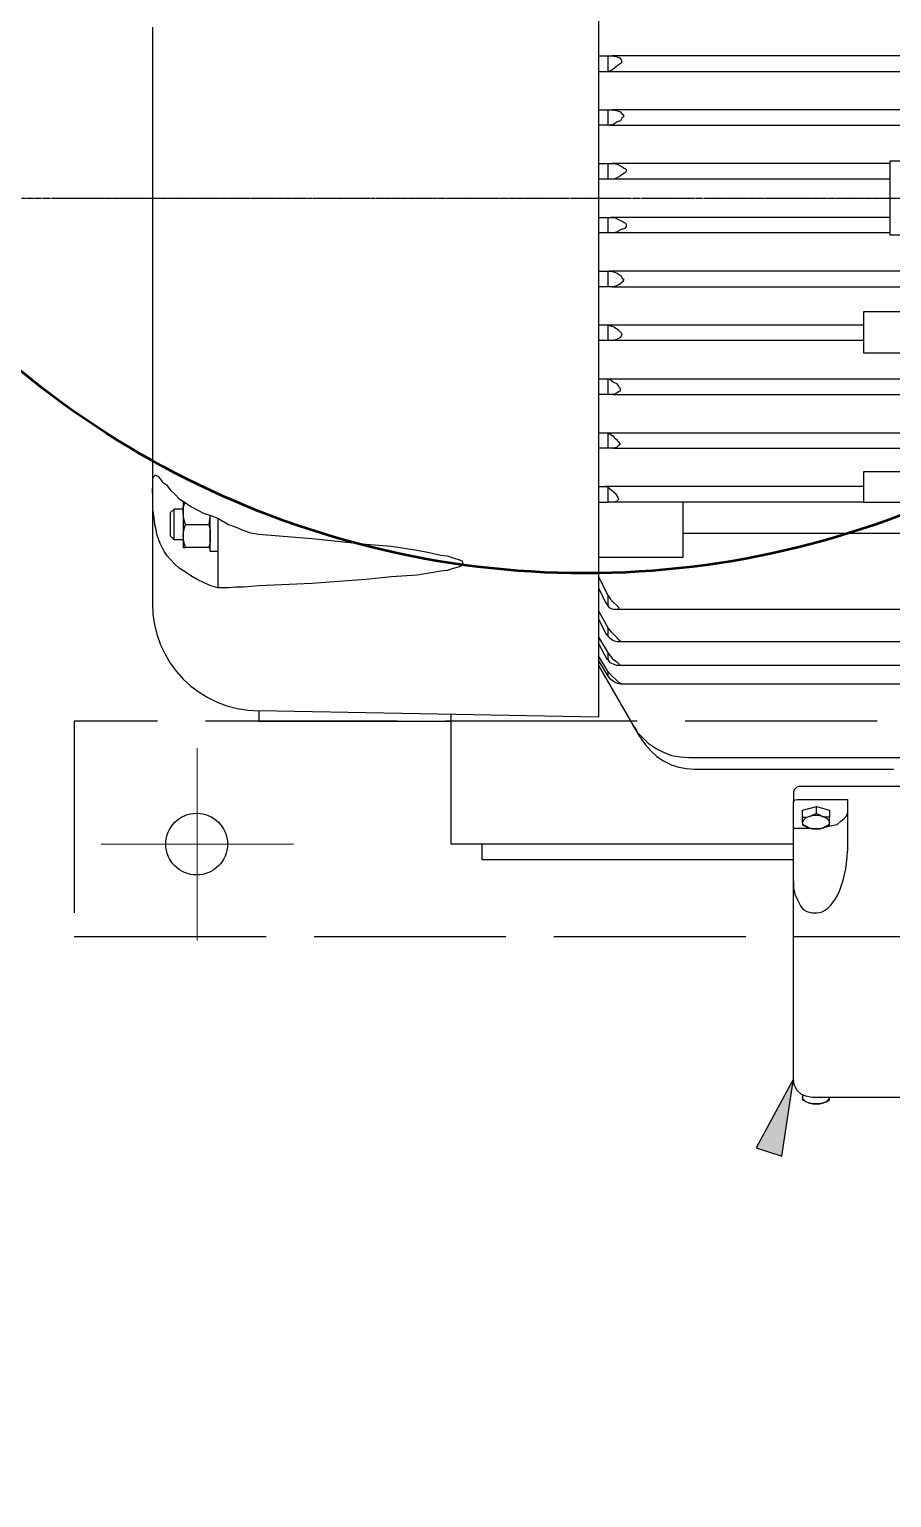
# Model space of a CAD drawing. Header units: millimetres. Extents: x -300 to 383236, y -195106 to -144646.
# Drawn here: x 24036 to 24392, y -175666 to -175060 of the extents above; entities that cross this region are included whole.
import ezdxf

# ---------------------------------------------------------------- set-up
doc = ezdxf.new("R2010")
doc.units = ezdxf.units.MM
doc.header["$LTSCALE"] = 60
doc.linetypes.add('CENTER2', pattern=[28.575, 19.05, -3.175, 3.175, -3.175])
doc.linetypes.add('PDF_IMPORT', pattern=[1, 0.8, -0.2])
doc.layers.add('C_REV', color=4, linetype='Continuous', lineweight=50)
doc.layers.add('EQUIPMENT', color=253, linetype='Continuous', lineweight=0)
doc.layers.add('CENTER', color=1, linetype='CENTER2')

# ---------------------------------------------------------------- blocks, each defined once
blk = doc.blocks.new('A$C44261593')
h = blk.add_hatch()
h.set_pattern_fill('ANSI31', color=253, scale=100)
h.set_pattern_definition([(45, (0, -50460), (-224.5064, 224.5064), [])])
edge = h.paths.add_edge_path()
edge.add_line((-58347.03, -14256), (-58347.03, -14056))
edge.add_line((-58347.03, -14056), (-57547.03, -14056))
edge.add_line((-57547.03, -14056), (-57547.03, -15056))
edge.add_line((-57547.03, -15056), (-60547.03, -15056))
edge.add_line((-60547.03, -15056), (-60547.03, -31056))
edge.add_line((-60547.03, -31056), (-57647.03, -31056))
edge.add_line((-57647.03, -31056), (-57647.03, -32268))
edge.add_line((-57647.03, -32268), (-43347.03, -32268))
edge.add_line((-43347.03, -32268), (-43347.03, -29256))
edge.add_line((-43347.03, -29256), (-34347.03, -29256))
edge.add_line((-34347.03, -29256), (-34347.03, -14206))
edge.add_line((-34347.03, -14206), (-33547.03, -14206))
edge.add_line((-33547.03, -14206), (-33547.03, -29256))
edge.add_line((-33547.03, -29256), (-30497.03, -29256))
edge.add_line((-30497.03, -29256), (-30497.03, -30056))
edge.add_line((-30497.03, -30056), (-30547.03, -30056))
edge.add_line((-30547.03, -30056), (-30547.03, -34906))
edge.add_line((-30547.03, -34906), (-30569.24, -34906))
edge.add_arc((-31589.72, -35133.69), 1045.58, 12.57767, 76.57873)
edge.add_line((-31347.03, -34116.66), (-31347.03, -30056))
edge.add_line((-31347.03, -30056), (-42547.03, -30056))
edge.add_line((-42547.03, -30056), (-42547.03, -34906))
edge.add_line((-42547.03, -34906), (-43347.03, -34906))
edge.add_line((-43347.03, -34906), (-43347.03, -33068))
edge.add_line((-43347.03, -33068), (-57647.03, -33068))
edge.add_line((-57647.03, -33068), (-57647.03, -34906))
edge.add_line((-57647.03, -34906), (-58447.03, -34906))
edge.add_line((-58447.03, -34906), (-58447.03, -31856))
edge.add_line((-58447.03, -31856), (-66197.03, -31856))
edge.add_line((-66197.03, -31856), (-66197.03, -31056))
edge.add_line((-66197.03, -31056), (-61347.03, -31056))
edge.add_line((-61347.03, -31056), (-61347.03, -14256))
edge.add_line((-61347.03, -14256), (-58347.03, -14256))

msp = doc.modelspace()

# ---------------------------------------------------------------- linework, layer by layer
at = {"layer": 'C_REV'}
msp.add_lwpolyline([(35365.28, -175128.33, -0.520567), (34765.28, -175128.33, -0.520567), (34165.28, -175128.33, -0.520567), (33565.28, -175128.33, -0.520567), (32965.28, -175128.33, -0.520567), (32365.28, -175128.33, -0.520567), (31765.28, -175128.33, -0.520567), (31165.28, -175128.33, -0.520567), (30565.28, -175128.33, -0.520567), (29965.28, -175128.33, -0.520567), (29365.28, -175128.33, -0.520567), (28765.28, -175128.33, -0.520567), (28165.28, -175128.33, -0.520567), (27565.28, -175128.33, -0.520567), (26965.28, -175128.33, -0.520567), (26365.28, -175128.33, -0.520567), (25765.28, -175128.33, -0.520567), (25165.28, -175128.33, -0.520567), (24565.28, -175128.33, -0.520567), (23965.28, -175128.33, -0.520567), (23365.28, -175128.33, -0.520567), (22765.28, -175128.33, -0.520567)], format="xyb", dxfattribs=at)
at = {"layer": 'CENTER', "color": 253, "ltscale": 0.001}
msp.add_line((23657.56, -175129.65), (27328.37, -175129.65), dxfattribs=at)
at = {"layer": 'EQUIPMENT', "color": 253, "lineweight": 25}
for points in [[(24270.86, -175048.96), (24270.86, -175061.13), (24270.86, -175073.03), (24270.86, -175085.47), (24270.86, -175097.9), (24270.86, -175110.6), (24270.86, -175123.3), (24270.86, -175136), (24270.86, -175148.7), (24270.86, -175161.14), (24270.86, -175173.84), (24270.86, -175186.01), (24270.86, -175198.18), (24270.86, -175210.35), (24270.86, -175221.73), (24270.86, -175233.11), (24270.86, -175243.95), (24270.86, -175254.27), (24270.86, -175264.59), (24270.86, -175274.12), (24270.86, -175283.38), (24270.86, -175291.84), (24270.86, -175299.78), (24270.86, -175307.45), (24270.86, -175314.07), (24270.86, -175320.15), (24270.86, -175325.71), (24270.86, -175330.47), (24270.86, -175334.44), (24270.86, -175337.88), (24270.86, -175340.53), (24270.86, -175342.38), (24270.86, -175343.7), (24270.86, -175343.97), (24130.63, -175341.32), (24130.63, -175345.55), (24210, -175345.55)], [(24270.86, -175077.27), (24274.82, -175077.27), (24274.82, -175070.92), (24276.41, -175070.92)], [(24270.86, -175070.92), (24274.82, -175070.92)], [(24603.7, -175070.92), (24276.41, -175070.92), (24278, -175071.18), (24279.59, -175071.71), (24280.12, -175072.5), (24280.38, -175073.03), (24280.12, -175073.83), (24279.85, -175074.09), (24278.79, -175074.89), (24277.47, -175075.94), (24275.88, -175077), (24274.82, -175077.27), (24605.29, -175077.27)], [(24270.86, -175093.14), (24274.82, -175093.14)], [(24275.35, -175099.49), (24274.82, -175099.49), (24274.82, -175093.14), (24276.41, -175093.14)], [(24603.7, -175093.14), (24276.41, -175093.14), (24278.26, -175093.41), (24279.85, -175093.94), (24280.64, -175094.99), (24281.17, -175095.26), (24281.17, -175096.05), (24280.64, -175096.32), (24279.85, -175097.64), (24278.53, -175098.17), (24276.94, -175099.23), (24275.35, -175099.49), (24605.02, -175099.49)], [(24274.82, -175099.49), (24270.86, -175099.49)], [(24270.86, -175115.37), (24274.82, -175115.37)], [(24390.98, -175115.37), (24276.41, -175115.37)], [(24274.82, -175121.72), (24270.86, -175121.72)], [(24390.98, -175121.72), (24275.88, -175121.72)], [(24270.86, -175137.59), (24274.82, -175137.59)], [(24390.98, -175137.59), (24275.88, -175137.59)], [(24274.82, -175143.94), (24270.86, -175143.94)], [(24390.98, -175143.94), (24276.41, -175143.94)], [(24270.86, -175159.82), (24274.82, -175159.82)], [(24276.41, -175166.17), (24274.82, -175166.17), (24274.82, -175159.82), (24275.35, -175159.82)], [(24605.02, -175159.82), (24275.35, -175159.82), (24275.88, -175159.82), (24276.94, -175160.08), (24278.53, -175160.61), (24280.12, -175161.67), (24280.64, -175162.73), (24281.17, -175162.99), (24281.17, -175163.52), (24280.64, -175164.31), (24279.59, -175165.11), (24278, -175165.9), (24276.41, -175166.17), (24603.7, -175166.17)], [(24274.82, -175166.17), (24270.86, -175166.17)], [(24380.13, -175182.04), (24274.82, -175182.04), (24270.86, -175182.04)], [(24274.82, -175188.39), (24270.86, -175188.39)], [(24380.13, -175188.39), (24276.41, -175188.39)], [(24270.86, -175204.27), (24274.29, -175204.27), (24274.82, -175204.27), (24275.62, -175204.53), (24276.94, -175205.59), (24278.26, -175206.12), (24279.06, -175207.18), (24279.06, -175207.44), (24279.59, -175207.97), (24279.85, -175208.76), (24279.59, -175209.29), (24279.06, -175209.56), (24278, -175210.35), (24276.68, -175210.62), (24603.44, -175210.62)], [(24274.29, -175204.27), (24605.82, -175204.27), (24605.55, -175204.27)], [(24276.68, -175210.62), (24274.82, -175210.62), (24274.82, -175204.27)], [(24274.82, -175210.62), (24270.86, -175210.62)], [(24270.86, -175226.49), (24274.03, -175226.49), (24274.82, -175226.49), (24275.62, -175227.02), (24276.68, -175227.81), (24277.47, -175228.61), (24278.53, -175229.4), (24278.53, -175229.67), (24279.06, -175230.2), (24279.59, -175230.99), (24279.59, -175231.52), (24279.06, -175231.78), (24278.26, -175232.58), (24276.94, -175232.84), (24603.44, -175232.84)], [(24274.03, -175226.49), (24605.82, -175226.49), (24605.55, -175226.49)], [(24276.94, -175232.84), (24275.62, -175232.84), (24274.82, -175232.84), (24274.82, -175226.49)], [(24274.82, -175232.84), (24270.86, -175232.84)], [(24429.34, -175255.07), (24401.29, -175255.07), (24401.29, -175242.63), (24380.13, -175242.63), (24380.13, -175255.07), (24401.29, -175255.07)], [(24270.86, -175248.72), (24273.77, -175248.72)], [(24270.86, -175255.07), (24274.82, -175255.07), (24274.82, -175248.98), (24275.35, -175249.51), (24276.41, -175250.3), (24276.94, -175250.83), (24278, -175251.63), (24278, -175251.89), (24278.79, -175253.21), (24279.06, -175253.74), (24279.06, -175254.01), (24278.26, -175254.8), (24276.94, -175255.07), (24275.62, -175255.07), (24274.82, -175255.07)], [(24380.13, -175248.72), (24273.77, -175248.72), (24274.82, -175248.98)], [(24099.41, -175254.8), (24099.41, -175255.07), (24099.41, -175255.86), (24099.41, -175257.45), (24099.41, -175259.56), (24099.41, -175261.68), (24099.41, -175264.33), (24099.41, -175266.71), (24099.41, -175269.09), (24099.41, -175270.94), (24099.41, -175272.53), (24099.41, -175273.32), (24099.41, -175273.85), (24099.67, -175273.85), (24100.46, -175273.85), (24099.67, -175271.47), (24099.41, -175269.09), (24099.67, -175266.71), (24100.46, -175264.33), (24099.67, -175261.95), (24099.41, -175259.56), (24099.41, -175257.18), (24100.2, -175255.33)], [(24270.86, -175277.82), (24305.78, -175277.82), (24305.78, -175277.56), (24305.78, -175276.5), (24305.78, -175274.91), (24305.78, -175272.79), (24305.78, -175270.15), (24305.78, -175267.5), (24305.78, -175264.33), (24305.78, -175261.42), (24305.78, -175258.77), (24305.78, -175256.39), (24305.78, -175255.07)], [(24380.13, -175255.07), (24276.94, -175255.07)], [(24099.41, -175257.98), (24095.7, -175257.98)], [(24113.69, -175275.44), (24110.52, -175275.44), (24110.52, -175274.91), (24110.52, -175274.12), (24110.52, -175272.79), (24110.52, -175270.68), (24110.52, -175268.3), (24110.52, -175265.91), (24110.52, -175263.27), (24110.52, -175260.62), (24110.25, -175262.21), (24109.99, -175264.33)], [(24113.69, -175261.68), (24118.19, -175264.33), (24120.84, -175265.39), (24124.01, -175266.71), (24127.19, -175267.77), (24130.63, -175268.3), (24152.59, -175270.15), (24174.81, -175272.53), (24185.39, -175273.32), (24195.98, -175274.91), (24201.01, -175275.97), (24205.77, -175277.03), (24208.41, -175277.29), (24210.79, -175278.09), (24213.44, -175278.88), (24214.5, -175279.41), (24214.76, -175280.2), (24215.03, -175280.47), (24214.76, -175280.73), (24214.5, -175281.26), (24213.44, -175281.79), (24210.79, -175282.58), (24208.41, -175283.38), (24205.77, -175283.64), (24201.01, -175284.44), (24195.98, -175285.23), (24185.39, -175286.02), (24174.81, -175287.08), (24152.59, -175288.67), (24130.63, -175289.73), (24127.45, -175289.99), (24124.28, -175290.26), (24121.1, -175290.26), (24118.19, -175290.52), (24113.69, -175290.52)], [(24100.46, -175264.33), (24109.99, -175264.33), (24110.52, -175266.71), (24110.52, -175269.09), (24110.52, -175271.47), (24109.99, -175273.85), (24100.46, -175273.85)], [(24574.07, -175268.03), (24305.78, -175268.03)], [(24099.41, -175270.68), (24095.7, -175270.68)], [(24109.99, -175273.85), (24110.52, -175273.85)], [(24615.08, -175277.82), (24610.58, -175287.08), (24606.08, -175296.61), (24605.55, -175297.93), (24604.49, -175298.46), (24603.97, -175299.25), (24602.91, -175299.52), (24602.38, -175299.52), (24602.11, -175299.52), (24278.26, -175299.52), (24278, -175299.52), (24277.21, -175299.52), (24276.41, -175299.25), (24275.35, -175298.72), (24274.82, -175297.93), (24274.82, -175293.7), (24270.86, -175285.76)], [(24270.86, -175290.52), (24273.77, -175296.61), (24274.82, -175297.93)], [(24274.82, -175293.7), (24275.62, -175295.02), (24276.94, -175296.61), (24278.26, -175297.66), (24279.06, -175298.46), (24279.06, -175299.25), (24278.79, -175299.52), (24278.26, -175299.52)], [(24270.86, -175300.05), (24274.82, -175307.19)], [(24270.86, -175303.49), (24274.03, -175309.57), (24274.82, -175310.63)], [(24601.32, -175312.75), (24601.06, -175312.75), (24600.79, -175312.48), (24600.79, -175312.22), (24601.06, -175311.95), (24602.11, -175310.89), (24603.44, -175309.57), (24604.49, -175308.25), (24605.55, -175307.19), (24605.55, -175310.63), (24604.49, -175311.42), (24603.7, -175312.22), (24602.38, -175312.48), (24601.85, -175312.75), (24601.32, -175312.75), (24278.53, -175312.75)], [(24270.86, -175310.89), (24274.82, -175317.51)], [(24270.86, -175313.54), (24274.29, -175319.89), (24274.82, -175320.15)], [(24600.26, -175330.21), (24599.73, -175330.21), (24599.73, -175329.94), (24600.26, -175329.68), (24600.79, -175329.41), (24602.11, -175328.36), (24603.7, -175327.03), (24605.55, -175325.18), (24605.55, -175327.03), (24605.29, -175327.03), (24603.97, -175328.36), (24602.64, -175329.41), (24601.32, -175329.94), (24600.26, -175330.21), (24280.12, -175330.21), (24279.85, -175330.21), (24278.79, -175329.94), (24277.47, -175329.41), (24275.88, -175328.36), (24274.82, -175327.03), (24274.82, -175325.18), (24270.86, -175318.57)], [(24274.82, -175327.03), (24270.86, -175320.42)], [(24270.86, -175322.54), (24285.14, -175347.41)], [(24600.79, -175322.54), (24600.53, -175322.54), (24600.26, -175322.54), (24600.53, -175322.27), (24600.79, -175321.74), (24602.11, -175320.68), (24603.44, -175319.89), (24605.55, -175317.51), (24605.55, -175320.15), (24604.23, -175321.48), (24602.91, -175322.01), (24602.11, -175322.54), (24601.06, -175322.54), (24600.79, -175322.54), (24279.06, -175322.54)], [(24274.82, -175325.18), (24276.41, -175327.03), (24278, -175328.36), (24279.06, -175329.41), (24280.12, -175329.94), (24280.12, -175330.21)], [(24351.29, -175396.35), (24210, -175396.35), (24210, -175342.91)], [(24572.22, -175360.64), (24308.16, -175360.64), (24304.46, -175360.37), (24301.02, -175359.84), (24297.84, -175358.52), (24294.67, -175356.93), (24291.76, -175355.08), (24289.38, -175352.7), (24286.99, -175350.32), (24285.14, -175347.41), (24286.47, -175349.26), (24286.99, -175350.85), (24287.79, -175351.9), (24288.32, -175352.43), (24288.32, -175352.7), (24290.17, -175355.34), (24292.55, -175357.99), (24294.93, -175360.11), (24297.58, -175361.96), (24300.75, -175363.55), (24303.93, -175364.6), (24307.1, -175365.13), (24310.28, -175365.4), (24392.56, -175365.4)], [(24522.74, -175389.74), (24522.74, -175379.16), (24522.74, -175377.57), (24522.74, -175376.25), (24522.74, -175375.45), (24522.74, -175374.92), (24522.47, -175373.86), (24521.42, -175372.81), (24520.09, -175372.54), (24353.67, -175372.54), (24352.61, -175372.81), (24351.55, -175373.86), (24351.29, -175374.92), (24351.29, -175375.45), (24351.29, -175376.25), (24351.29, -175377.57), (24351.29, -175379.16)], [(24351.29, -175389.74), (24351.29, -175379.16), (24351.29, -175378.89), (24351.82, -175378.1), (24352.88, -175377.83), (24353.67, -175377.83), (24373.51, -175377.83), (24373.51, -175380.21), (24373.51, -175399.26)], [(24354.99, -175385.24), (24354.99, -175382.33), (24360.81, -175380.74)], [(24360.81, -175383.65), (24360.81, -175380.74), (24366.11, -175382.33), (24366.11, -175385.24)], [(24364.78, -175389.21), (24367.16, -175388.68), (24369.28, -175388.15), (24370.87, -175386.83), (24372.19, -175385.77), (24373.25, -175384.45), (24373.51, -175383.39)], [(24351.29, -175411.44), (24351.29, -175389.74), (24357.64, -175389.74)], [(24222.7, -175396.35), (24222.7, -175402.7), (24351.29, -175402.7)], [(24515.07, -175500.86), (24358.96, -175500.86), (24356.32, -175500.34), (24354.46, -175499.54), (24352.61, -175497.95), (24351.55, -175495.57), (24351.29, -175493.19), (24351.29, -175492.93), (24351.29, -175491.87), (24351.29, -175490.28), (24351.29, -175487.64), (24351.29, -175484.46), (24351.29, -175481.02), (24351.29, -175477.05), (24351.29, -175472.29), (24351.29, -175467), (24351.29, -175461.71), (24351.29, -175455.89), (24351.29, -175450.06), (24351.29, -175443.71), (24351.29, -175437.36), (24351.29, -175411.44), (24351.29, -175414.35), (24351.82, -175416.99), (24352.88, -175419.37), (24354.2, -175421.75), (24355.26, -175423.34), (24356.84, -175424.14), (24358.96, -175424.66), (24360.81, -175424.66)], [(24354.99, -175499.81), (24354.99, -175500.86), (24354.99, -175501.39), (24354.99, -175501.92), (24356.58, -175502.72), (24357.9, -175503.25), (24359.23, -175503.51), (24360.81, -175503.51), (24362.14, -175503.51), (24363.19, -175503.25), (24364.78, -175502.72), (24366.11, -175501.92), (24366.11, -175501.39), (24366.11, -175500.86), (24365.84, -175501.66), (24364.78, -175502.72), (24363.19, -175503.25), (24361.61, -175503.51), (24359.76, -175503.51), (24357.9, -175503.25), (24356.32, -175502.72), (24355.26, -175501.66), (24354.99, -175500.86), (24355.26, -175500.07)]]:
    msp.add_lwpolyline(points, dxfattribs=at)
msp.add_lwpolyline([(24086.71, -175059.01), (24086.71, -175069.33), (24086.71, -175080.18), (24086.71, -175090.76), (24086.71, -175101.61), (24086.71, -175112.72), (24086.71, -175123.83), (24086.71, -175134.95), (24086.71, -175146.32), (24086.71, -175157.44), (24086.71, -175168.28), (24086.71, -175179.13), (24086.71, -175189.71), (24086.71, -175200.03), (24086.71, -175209.82), (24086.71, -175219.88), (24086.71, -175228.87), (24086.71, -175237.6), (24086.71, -175245.81), (24086.71, -175253.74), (24086.71, -175261.15), (24086.71, -175267.77), (24086.71, -175273.85), (24086.71, -175278.88), (24086.71, -175283.64), (24086.71, -175287.61), (24086.71, -175290.79), (24086.71, -175293.7), (24086.71, -175295.28), (24086.71, -175296.61), (24086.71, -175296.87, 0.413199), (24130.63, -175341.32)], format="xyb", dxfattribs=at)
for points in [[(24274.82, -175121.72), (24274.82, -175115.37), (24276.41, -175115.37), (24277.21, -175115.37), (24278.53, -175115.63), (24280.64, -175116.69), (24281.44, -175117.22), (24281.97, -175117.48), (24282.23, -175117.75), (24282.23, -175118.28), (24282.23, -175118.54), (24281.97, -175119.07), (24281.44, -175119.34), (24279.85, -175120.39), (24278, -175121.45), (24276.94, -175121.72), (24275.88, -175121.72)], [(24390.98, -175114.31), (24390.98, -175124.63), (24390.98, -175134.68), (24390.98, -175144.74), (24489.4, -175144.74), (24489.4, -175134.68), (24489.4, -175124.63), (24489.4, -175114.31)], [(24274.82, -175143.94), (24274.82, -175137.59), (24275.88, -175137.59), (24276.94, -175137.59), (24278, -175137.86), (24279.85, -175138.91), (24280.64, -175139.18), (24281.44, -175139.71), (24281.97, -175139.97), (24282.23, -175140.5), (24282.23, -175140.77), (24282.23, -175141.3), (24281.7, -175142.09), (24281.17, -175142.35), (24280.12, -175142.62), (24278.26, -175143.68), (24277.21, -175143.94), (24276.41, -175143.94)], [(24401.29, -175176.49), (24380.13, -175176.49), (24380.13, -175193.42), (24401.29, -175193.42)], [(24274.82, -175188.39), (24274.82, -175182.04), (24275.88, -175182.31), (24277.47, -175182.84), (24278.79, -175183.89), (24279.85, -175184.95), (24280.12, -175185.22), (24280.38, -175185.75), (24280.12, -175186.54), (24279.59, -175187.33), (24278, -175188.13), (24276.41, -175188.39)], [(24094.11, -175278.61), (24092.79, -175277.29), (24091.73, -175275.7), (24090.94, -175274.12), (24089.88, -175272.26), (24089.35, -175270.68), (24088.56, -175268.3), (24088.29, -175266.44), (24087.76, -175264.33), (24087.5, -175261.42), (24086.97, -175258.24), (24086.97, -175255.33), (24086.97, -175252.69), (24086.71, -175250.3), (24086.97, -175248.45), (24086.97, -175246.34), (24086.97, -175245.28), (24087.5, -175244.48), (24087.76, -175243.95), (24088.03, -175243.95), (24089.09, -175244.48), (24089.88, -175245.54), (24090.94, -175246.86), (24092.53, -175247.92), (24094.11, -175250.04), (24095.97, -175251.89), (24097.82, -175253.74), (24100.2, -175255.33), (24102.58, -175256.92), (24105.23, -175258.24), (24108.14, -175259.83), (24110.78, -175260.62), (24113.69, -175261.68), (24113.69, -175266.18), (24113.69, -175270.68), (24113.69, -175274.65), (24113.69, -175278.61), (24113.69, -175282.05), (24113.69, -175284.96), (24113.69, -175287.35), (24113.69, -175289.2), (24113.69, -175290.26), (24113.69, -175290.52), (24110.78, -175289.73), (24108.14, -175288.4), (24105.23, -175287.08), (24102.58, -175285.49), (24100.2, -175283.91), (24097.82, -175282.32), (24095.97, -175280.73)], [(24095.7, -175270.68), (24095.7, -175270.15), (24095.7, -175269.35), (24095.7, -175268.03), (24095.7, -175266.18), (24095.7, -175264.33), (24095.7, -175262.21), (24095.7, -175260.36), (24095.7, -175259.04), (24095.7, -175258.24), (24095.7, -175257.98), (24094.11, -175259.56), (24094.11, -175259.83), (24094.11, -175260.62), (24094.11, -175262.21), (24094.11, -175264.33), (24094.11, -175266.18), (24094.11, -175267.77), (24094.11, -175268.56), (24094.11, -175269.09)], [(24274.82, -175310.63), (24274.82, -175307.19), (24275.62, -175308.25), (24276.94, -175309.57), (24278.26, -175310.89), (24279.06, -175311.95), (24279.59, -175312.22), (24279.59, -175312.48), (24279.06, -175312.75), (24278.53, -175312.75), (24277.47, -175312.48), (24276.68, -175312.22), (24275.62, -175311.42)], [(24274.82, -175320.15), (24274.82, -175317.51), (24276.68, -175319.89), (24278.26, -175320.95), (24279.06, -175321.74), (24279.59, -175322.27), (24279.85, -175322.54), (24279.59, -175322.54), (24279.06, -175322.54), (24278.26, -175322.54), (24276.94, -175322.01), (24275.62, -175321.48)], [(24354.99, -175387.36), (24354.99, -175386.56), (24354.99, -175385.24), (24356.58, -175385.24), (24357.9, -175384.98), (24359.23, -175384.18), (24360.81, -175383.65), (24362.14, -175384.18), (24363.19, -175384.98), (24361.61, -175384.45), (24359.76, -175384.45), (24357.9, -175384.98), (24356.32, -175385.51), (24355.26, -175386.56), (24354.99, -175387.36), (24354.99, -175388.15), (24354.99, -175388.42), (24356.58, -175389.21), (24357.9, -175389.74), (24359.23, -175390), (24360.81, -175390), (24362.14, -175390), (24363.19, -175389.74), (24361.61, -175390), (24359.76, -175390), (24357.9, -175389.74), (24356.32, -175388.95), (24355.26, -175388.42)], [(24363.19, -175384.98), (24364.78, -175385.51), (24365.84, -175386.56), (24366.11, -175387.36), (24365.84, -175388.42), (24364.78, -175388.95), (24363.19, -175389.74), (24364.78, -175389.21), (24366.11, -175388.42), (24366.11, -175388.15), (24366.11, -175387.36), (24366.11, -175386.56), (24366.11, -175385.24), (24364.78, -175385.24)], [(24346.53, -175525.21), (24351.29, -175493.19), (24335.94, -175521.77)]]:
    msp.add_lwpolyline(points, close=True, dxfattribs=at)
at = {"layer": 'EQUIPMENT', "color": 253, "lineweight": 13}
for points in [[(24126.39, -175129.65), (24086.71, -175129.65), (24047.02, -175129.65)], [(24105.23, -175436.04), (24105.23, -175396.35), (24105.23, -175356.67)], [(24065.54, -175396.35), (24105.23, -175396.35), (24144.91, -175396.35)]]:
    msp.add_lwpolyline(points, dxfattribs=at)
at = {"layer": 'EQUIPMENT', "color": 253, "linetype": 'PDF_IMPORT', "lineweight": 13, "ltscale": 0.448333}
msp.add_lwpolyline([(25870.53, -175129.65), (24126.39, -175129.65)], dxfattribs=at)
at = {"layer": 'EQUIPMENT', "color": 253, "linetype": 'PDF_IMPORT', "lineweight": 25, "ltscale": 1.65}
msp.add_lwpolyline([(26365.83, -175345.55), (24054.43, -175345.55), (24054.43, -175434.45), (26975.43, -175434.45)], dxfattribs=at)
at = {"layer": 'EQUIPMENT', "color": 253, "lineweight": 25}
msp.add_circle((24105, -175396.32), 12.74, dxfattribs=at)
msp.add_ellipse((24362.34, -175401.19), major_axis=(1.75, 23.46), ratio=0.470568, start_param=3.161786, end_param=4.829766, dxfattribs=at)
at = {"layer": 'EQUIPMENT', "color": 253, "transparency": 33554559}
msp.add_solid([(24346.53, -175525.21), (24351.29, -175493.19), (24335.94, -175521.77)], dxfattribs=at)

# ---------------------------------------------------------------- block references
msp.add_blockref('A$C44261593', (71340, -144646.13))

doc.saveas('drawing.dxf')
